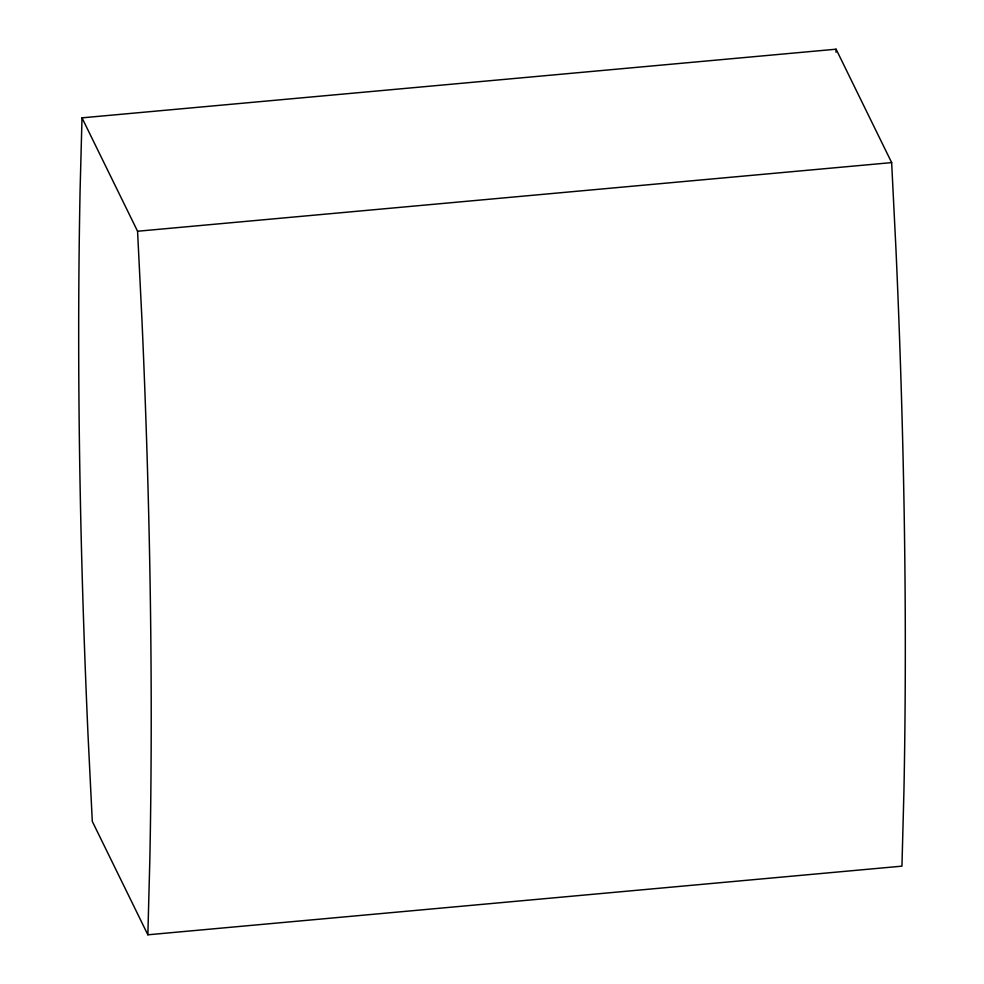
<?xml version="1.0" encoding="UTF-8"?>
<svg xmlns="http://www.w3.org/2000/svg" width="984" height="984" viewBox="0 0 984 984"><rect width="100%" height="100%" fill="white"/><g stroke="black" fill="none" stroke-linecap="round" stroke-linejoin="round"><path stroke-width="1.48" d="M82.004 117.846L80.085 190.49A1905.208 325.163 84.8 0 0 88.08 736.216L92.299 821.394L147.858 934.8L901.947 866.154L903.927 791.394A1889.194 322.432 84.8 0 0 896.006 250.268L891.652 162.606L836.092 49.2L82.004 117.846L137.563 231.24L141.905 318.902A1889.194 322.432 84.8 0 1 149.826 860.041L147.858 934.8M836.019 52.226L836.092 49.2M137.563 231.24L891.652 162.606"/></g></svg>
